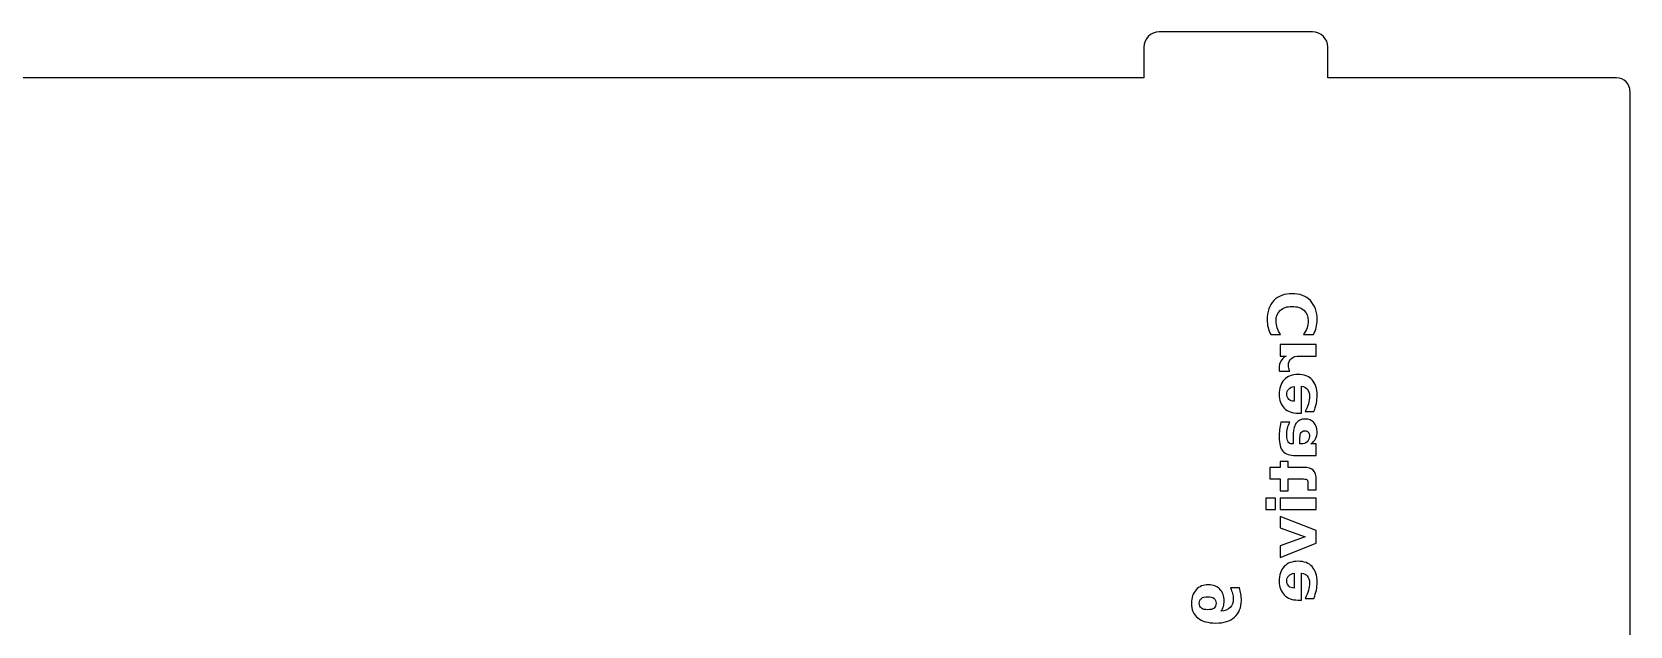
# Model space of a CAD drawing. Header units: millimetres. Extents: x 0 to 386, y 0 to 389.
# Drawn here: x 115.8 to 220, y 265 to 303.8 of the extents above; entities that cross this region are included whole.
import ezdxf

# ---------------------------------------------------------------- set-up
doc = ezdxf.new("R2010")
doc.units = ezdxf.units.MM
doc.layers.get('0').update_dxf_attribs({"linetype": 'CONTINUOUS', "true_color": 0x000000})
doc.layers.add('text', color=2, linetype='CONTINUOUS', true_color=0xffff00)

msp = doc.modelspace()

# ---------------------------------------------------------------- linework, layer by layer
at = {"lineweight": -3}
for p, q in [((199.3, 303.8), (189.3, 303.8)), ((188.3, 302.8), (188.3, 300.8)), ((200.3, 300.8), (200.3, 302.8)), ((188.3, 300.8), (6.6, 300.8)), ((219.12, 300.8), (200.3, 300.8)), ((220, 200.2), (220, 299.93))]:
    msp.add_line(p, q, dxfattribs=at)
for centre, start, end in [((189.3, 302.8), 90, 180), ((199.3, 302.8), 0, 90)]:
    msp.add_arc(centre, 1, start, end, dxfattribs=at)
msp.add_arc((219.12, 299.93), 0.875, 0, 90)
at = {"layer": 'text'}
for p, q in [((196.57, 284.05), (197.22, 284.05)), ((199.54, 283.41), (197.18, 283.41)), ((197.18, 283.41), (197.18, 282.65)), ((198.71, 284.05), (199.36, 284.05)), ((199.54, 282.65), (199.54, 283.41)), ((197.18, 282.65), (197.57, 282.65)), ((198.45, 282.65), (199.54, 282.65)), ((197.14, 281.66), (197.82, 281.66)), ((198.1, 280.67), (198.1, 279.7)), ((198.57, 278.92), (198.57, 280.68)), ((197.82, 278.33), (197.24, 278.33)), ((198.35, 278.92), (198.57, 278.92)), ((198.81, 279.03), (199.39, 279.03)), ((198.03, 277.36), (198.03, 276.92)), ((198.48, 276.92), (198.48, 277.31)), ((198.03, 276.92), (197.97, 276.92)), ((198.19, 276.16), (199.54, 276.16)), ((198.56, 276.92), (198.48, 276.92)), ((199.54, 276.92), (199.19, 276.92)), ((199.54, 276.16), (199.54, 276.92)), ((197.18, 275.38), (196.51, 275.38)), ((196.51, 275.38), (196.51, 274.63)), ((197.72, 275.76), (197.18, 275.76)), ((197.18, 275.76), (197.18, 275.38)), ((197.72, 275.38), (197.72, 275.76)), ((198.72, 275.38), (197.72, 275.38)), ((196.51, 274.63), (197.18, 274.63)), ((197.18, 274.63), (197.18, 273.85)), ((197.72, 273.85), (197.72, 274.63)), ((197.72, 274.63), (198.72, 274.63)), ((199, 274.31), (199, 273.92)), ((199.54, 273.92), (199.54, 274.57)), ((196.26, 273.38), (196.26, 272.63)), ((196.88, 273.38), (196.26, 273.38)), ((196.88, 272.63), (196.88, 273.38)), ((197.18, 273.85), (197.72, 273.85)), ((197.18, 273.38), (197.18, 272.63)), ((199.54, 273.38), (197.18, 273.38)), ((199, 273.92), (199.54, 273.92)), ((199.54, 272.63), (199.54, 273.38)), ((196.26, 272.63), (196.88, 272.63)), ((197.18, 272.63), (199.54, 272.63)), ((197.18, 272.19), (197.18, 271.44)), ((199.54, 271.27), (197.18, 272.19)), ((197.18, 271.44), (198.81, 270.85)), ((199.54, 270.44), (199.54, 271.27)), ((198.81, 270.85), (197.18, 270.27)), ((197.18, 269.51), (199.54, 270.44)), ((197.18, 270.27), (197.18, 269.51)), ((198.1, 268.48), (198.1, 267.51)), ((198.57, 266.73), (198.57, 268.49)), ((194.53, 267.52), (193.95, 267.52)), ((198.81, 266.84), (199.39, 266.84)), ((198.35, 266.73), (198.57, 266.73))]:
    msp.add_line(p, q, dxfattribs=at)
for points in [[(197.97, 286.72), (197.47, 286.72), (197.07, 286.57), (196.78, 286.27)], [(199.16, 286.27), (198.87, 286.57), (198.47, 286.72), (197.97, 286.72)], [(196.78, 286.27), (196.48, 285.96), (196.34, 285.54), (196.34, 285.02)], [(196.92, 284.96), (196.92, 285.24), (197.02, 285.47), (197.2, 285.64)], [(197.2, 285.64), (197.39, 285.8), (197.64, 285.89), (197.97, 285.89)], [(197.97, 285.89), (198.29, 285.89), (198.55, 285.8), (198.73, 285.64)], [(198.73, 285.64), (198.92, 285.47), (199.01, 285.24), (199.01, 284.96)], [(199.6, 285.02), (199.6, 285.54), (199.45, 285.96), (199.16, 286.27)], [(196.34, 285.02), (196.34, 284.85), (196.36, 284.68), (196.4, 284.52)], [(196.4, 284.52), (196.44, 284.35), (196.49, 284.2), (196.57, 284.05)], [(197, 284.49), (196.95, 284.64), (196.92, 284.79), (196.92, 284.96)], [(197.22, 284.05), (197.12, 284.2), (197.04, 284.35), (197, 284.49)], [(198.94, 284.49), (198.89, 284.35), (198.82, 284.2), (198.71, 284.05)], [(199.01, 284.96), (199.01, 284.79), (198.99, 284.64), (198.94, 284.49)], [(199.36, 284.05), (199.44, 284.2), (199.5, 284.35), (199.54, 284.52)], [(199.54, 284.52), (199.58, 284.68), (199.6, 284.85), (199.6, 285.02)], [(197.57, 282.65), (197.41, 282.56), (197.3, 282.45), (197.23, 282.32)], [(197.73, 282.05), (197.73, 282.24), (197.79, 282.39), (197.92, 282.5)], [(197.92, 282.5), (198.04, 282.6), (198.22, 282.65), (198.45, 282.65)], [(197.23, 282.32), (197.16, 282.2), (197.12, 282.04), (197.12, 281.87)], [(197.12, 281.87), (197.12, 281.84), (197.12, 281.82), (197.13, 281.79)], [(197.13, 281.79), (197.13, 281.76), (197.13, 281.71), (197.14, 281.66)], [(198.36, 281.45), (197.98, 281.45), (197.67, 281.33), (197.45, 281.1)], [(197.75, 281.85), (197.74, 281.92), (197.73, 281.98), (197.73, 282.05)], [(197.82, 281.66), (197.79, 281.72), (197.77, 281.79), (197.75, 281.85)], [(199.27, 281.1), (199.06, 281.33), (198.75, 281.45), (198.36, 281.45)], [(197.45, 281.1), (197.23, 280.87), (197.12, 280.55), (197.12, 280.14)], [(197.62, 280.15), (197.62, 280.29), (197.66, 280.41), (197.75, 280.5)], [(197.75, 280.5), (197.83, 280.59), (197.95, 280.65), (198.1, 280.67)], [(198.57, 280.68), (198.74, 280.66), (198.88, 280.6), (198.96, 280.49)], [(198.96, 280.49), (199.05, 280.38), (199.1, 280.23), (199.1, 280.03)], [(199.6, 280.1), (199.6, 280.53), (199.49, 280.86), (199.27, 281.1)], [(197.12, 280.14), (197.12, 279.77), (197.23, 279.48), (197.46, 279.25)], [(197.46, 279.25), (197.68, 279.03), (197.98, 278.92), (198.35, 278.92)], [(197.76, 279.82), (197.67, 279.9), (197.62, 280.01), (197.62, 280.15)], [(198.1, 279.7), (197.96, 279.7), (197.84, 279.74), (197.76, 279.82)], [(199.03, 279.54), (198.98, 279.38), (198.91, 279.21), (198.81, 279.03)], [(199.1, 280.03), (199.1, 279.87), (199.07, 279.71), (199.03, 279.54)], [(199.39, 279.03), (199.46, 279.21), (199.51, 279.39), (199.55, 279.57)], [(199.55, 279.57), (199.58, 279.74), (199.6, 279.92), (199.6, 280.1)], [(197.24, 278.33), (197.2, 278.17), (197.17, 278.01), (197.15, 277.85)], [(197.67, 277.95), (197.7, 278.09), (197.75, 278.22), (197.82, 278.33)], [(198.22, 278.26), (198.09, 278.07), (198.03, 277.77), (198.03, 277.36)], [(198.83, 278.54), (198.55, 278.54), (198.35, 278.45), (198.22, 278.26)], [(199.38, 278.31), (199.24, 278.46), (199.06, 278.54), (198.83, 278.54)], [(199.6, 277.72), (199.6, 277.96), (199.53, 278.16), (199.38, 278.31)], [(197.15, 277.85), (197.13, 277.69), (197.12, 277.52), (197.12, 277.36)], [(197.12, 277.36), (197.12, 276.93), (197.21, 276.63), (197.37, 276.44)], [(197.62, 277.5), (197.62, 277.66), (197.64, 277.81), (197.67, 277.95)], [(197.71, 277.06), (197.65, 277.15), (197.62, 277.3), (197.62, 277.5)], [(198.48, 277.31), (198.48, 277.46), (198.5, 277.58), (198.56, 277.66)], [(198.56, 277.66), (198.61, 277.74), (198.69, 277.78), (198.79, 277.78)], [(198.79, 277.78), (198.89, 277.78), (198.96, 277.75), (199.02, 277.69)], [(199.1, 277.42), (199.1, 277.28), (199.05, 277.16), (198.94, 277.06)], [(199.02, 277.69), (199.07, 277.62), (199.1, 277.53), (199.1, 277.42)], [(199.19, 276.92), (199.33, 277.02), (199.43, 277.13), (199.5, 277.26)], [(199.5, 277.26), (199.57, 277.38), (199.6, 277.54), (199.6, 277.72)], [(197.37, 276.44), (197.54, 276.25), (197.81, 276.16), (198.19, 276.16)], [(197.97, 276.92), (197.85, 276.92), (197.76, 276.96), (197.71, 277.06)], [(198.94, 277.06), (198.84, 276.96), (198.72, 276.92), (198.56, 276.92)], [(199.35, 275.2), (199.23, 275.32), (199.02, 275.38), (198.72, 275.38)], [(199.54, 274.57), (199.54, 274.86), (199.47, 275.07), (199.35, 275.2)], [(198.72, 274.63), (198.83, 274.63), (198.9, 274.61), (198.94, 274.57)], [(198.94, 274.57), (198.98, 274.52), (199, 274.44), (199, 274.31)], [(197.45, 268.91), (197.23, 268.68), (197.12, 268.36), (197.12, 267.95)], [(198.36, 269.26), (197.98, 269.26), (197.67, 269.15), (197.45, 268.91)], [(199.27, 268.91), (199.06, 269.14), (198.75, 269.26), (198.36, 269.26)], [(199.6, 267.91), (199.6, 268.34), (199.49, 268.67), (199.27, 268.91)], [(197.12, 267.95), (197.12, 267.58), (197.23, 267.29), (197.46, 267.06)], [(197.62, 267.96), (197.62, 268.1), (197.66, 268.22), (197.75, 268.31)], [(197.76, 267.63), (197.67, 267.71), (197.62, 267.82), (197.62, 267.96)], [(197.75, 268.31), (197.83, 268.41), (197.95, 268.46), (198.1, 268.48)], [(198.57, 268.49), (198.74, 268.47), (198.88, 268.41), (198.96, 268.3)], [(198.96, 268.3), (199.05, 268.19), (199.1, 268.04), (199.1, 267.84)], [(199.1, 267.84), (199.1, 267.68), (199.07, 267.52), (199.03, 267.36)], [(199.55, 267.38), (199.58, 267.56), (199.6, 267.73), (199.6, 267.91)], [(191.71, 267.4), (191.5, 267.18), (191.4, 266.89), (191.4, 266.52)], [(192.52, 267.73), (192.18, 267.73), (191.91, 267.62), (191.71, 267.4)], [(191.91, 266.52), (191.91, 266.67), (191.96, 266.77), (192.05, 266.84)], [(192.05, 266.84), (192.14, 266.91), (192.28, 266.95), (192.46, 266.95)], [(192.46, 266.95), (192.65, 266.95), (192.78, 266.91), (192.88, 266.84)], [(193.26, 267.44), (193.07, 267.63), (192.83, 267.73), (192.52, 267.73)], [(192.88, 266.84), (192.97, 266.77), (193.01, 266.67), (193.01, 266.52)], [(193.54, 266.66), (193.54, 266.98), (193.45, 267.24), (193.26, 267.44)], [(194.13, 266.8), (194.13, 266.56), (194.06, 266.37), (193.93, 266.24)], [(193.95, 267.52), (194.01, 267.39), (194.05, 267.27), (194.08, 267.15)], [(194.08, 267.15), (194.11, 267.03), (194.13, 266.92), (194.13, 266.8)], [(194.63, 267.13), (194.6, 267.26), (194.57, 267.39), (194.53, 267.52)], [(194.66, 266.7), (194.66, 266.85), (194.65, 266.99), (194.63, 267.13)], [(197.46, 267.06), (197.68, 266.84), (197.98, 266.73), (198.35, 266.73)], [(198.1, 267.51), (197.96, 267.51), (197.84, 267.55), (197.76, 267.63)], [(199.03, 267.36), (198.98, 267.19), (198.91, 267.02), (198.81, 266.84)], [(199.39, 266.84), (199.46, 267.02), (199.51, 267.2), (199.55, 267.38)], [(191.4, 266.52), (191.4, 266.11), (191.54, 265.79), (191.82, 265.57)], [(192.05, 266.2), (191.96, 266.28), (191.91, 266.38), (191.91, 266.52)], [(192.46, 266.1), (192.28, 266.1), (192.14, 266.13), (192.05, 266.2)], [(192.88, 266.2), (192.78, 266.13), (192.65, 266.1), (192.46, 266.1)], [(193.01, 266.52), (193.01, 266.38), (192.97, 266.28), (192.88, 266.2)], [(193.33, 266), (193.4, 266.1), (193.45, 266.2), (193.49, 266.31)], [(193.93, 266.24), (193.79, 266.1), (193.59, 266.03), (193.33, 266)], [(193.49, 266.31), (193.52, 266.41), (193.54, 266.53), (193.54, 266.66)], [(194.21, 265.62), (194.51, 265.89), (194.66, 266.25), (194.66, 266.7)], [(191.82, 265.57), (192.09, 265.34), (192.48, 265.23), (192.99, 265.23)], [(192.99, 265.23), (193.51, 265.23), (193.92, 265.36), (194.21, 265.62)]]:
    msp.add_open_spline(points, degree=3, dxfattribs=at)

doc.saveas('drawing.dxf')
